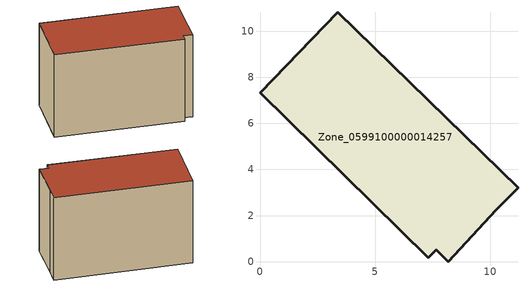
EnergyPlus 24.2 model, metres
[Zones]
Zone_0599100000014257
 floor ground (C_G): 0,7.33 3.37,10.82 11.2,3.2 10.27,2.25 8.18,0 7.65,0.51 7.31,0.16 z0
 wall outside (C_F): 3.37,10.82 0,7.33 7.31,0.16 7.65,0.51 8.18,0 10.27,2.25 11.2,3.2 3.37,10.82 z0:7.29
 roof outside (C_R): 11.2,3.2 3.37,10.82 0,7.33 7.31,0.16 7.65,0.51 8.18,0 10.27,2.25 z7.29
[BUILDING]
Pand.0599100000014257: North Axis=0; Terrain=City; Loads Convergence Tolerance Value=0.04; Temperature Convergence Tolerance Value=0.4; Solar Distribution=FullExterior; Maximum Number of Warmup Days=25; Minimum Number of Warmup Days=1
[Site:Location]
Rotterdam.The.Hague.AP_ZH_NLD Design_Conditions: Latitude=51.96; Longitude=4.45; Time Zone=1; Elevation=-4.5
[SITE:GROUNDTEMPERATURE:BUILDINGSURFACE]
18, 18, 18, 18, 18, 18, 18, 18, 18, 18, 18, 18
[MATERIAL] Thermal Absorptance=0.9; Solar Absorptance=0.7; Visible Absorptance=0.7
Name | Roughness | Thickness | Conductivity | Density | Specific Heat
G.TI.1946 | MediumSmooth | 0.15 | 1 | 540 | 1210
F.TI.1946 | Rough | 0.3 | 0.857143 | 1920 | 840
R.TI.1946 | MediumRough | 0.2 | 0.1 | 1500 | 1000
[CONSTRUCTION]
C_G: G.TI.1946
C_F: F.TI.1946
C_R: R.TI.1946
[ZONE]
Zone_0599100000014257: Type=1; Multiplier=1; Ceiling Height=Autocalculate; Volume=Autocalculate; Floor Area=autocalculate; Part of Total Floor Area=Yes
[ZONEINFILTRATION:DESIGNFLOWRATE]
Infil_Zone_0599100000014257: Zone or ZoneList or Space or SpaceList=Zone_0599100000014257; Schedule=AlwaysOn; Design Flow Rate Calculation Method=Flow/Area; Flow Rate per Floor Area=0.003; Constant Term Coefficient=1; Temperature Term Coefficient=0; Velocity Term Coefficient=0; Velocity Squared Term Coefficient=0
[HVACTEMPLATE:ZONE:IDEALLOADSAIRSYSTEM]
Zone_0599100000014257: Maximum Heating Supply Air Temperature=50; Minimum Cooling Supply Air Temperature=13; Maximum Heating Supply Air Humidity Ratio=0.0156; Minimum Cooling Supply Air Humidity Ratio=0.0077; Heating Limit=NoLimit; Cooling Limit=NoLimit; Dehumidification Control Type=ConstantSensibleHeatRatio; Cooling Sensible Heat Ratio=0.7; Dehumidification Setpoint=60; Humidification Control Type=None; Humidification Setpoint=30; Outdoor Air Method=None; Outdoor Air Flow Rate per Person=0.00944; Outdoor Air Flow Rate per Zone Floor Area=0; Outdoor Air Flow Rate per Zone=0; Demand Controlled Ventilation Type=None; Outdoor Air Economizer Type=NoEconomizer; Heat Recovery Type=None; Sensible Heat Recovery Effectiveness=0.7; Latent Heat Recovery Effectiveness=0.65
[ZONECONTROL:THERMOSTAT]
ThermostatControl_Zone_0599100000014257: Zone or ZoneList=Zone_0599100000014257; Control Type Schedule=DualSetpointControlType; Control 1=Thermostat_Zone_0599100000014257; Temperature Difference Between Cutout And Setpoint=0
[THERMOSTATSETPOINT:DUALSETPOINT]
Thermostat_Zone_0599100000014257: Heating Setpoint Temperature Schedule=HeatingSetpoint_Zone_0599100000014257; Cooling Setpoint Temperature Schedule=CoolingSetpoint_Zone_0599100000014257
[SCHEDULE:COMPACT]
HeatingSetpoint_Zone_0599100000014257: Through: 12/31, For: AllDays, Until: 24:00, 21
CoolingSetpoint_Zone_0599100000014257: Through: 12/31, For: AllDays, Until: 24:00, 24
DualSetpointControlType: Through: 12/31, For: AllDays, Until: 24:00, 4
AlwaysOn: Through: 12/31, For: AllDays, Until: 24:00, 1
